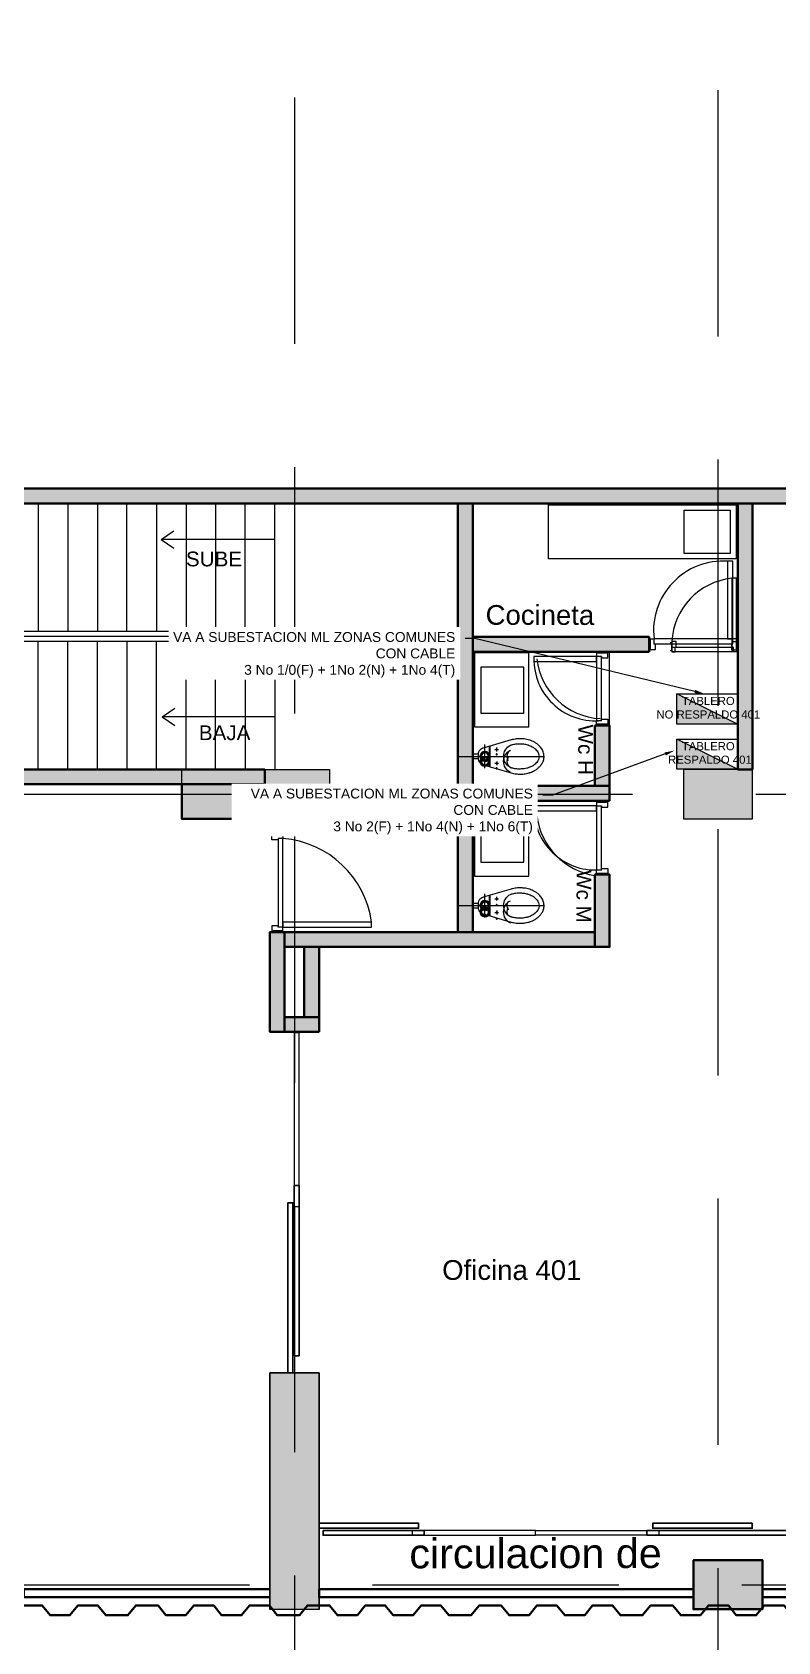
# Model space of a CAD drawing. Header units: millimetres. Extents: x -967 to 876, y -355 to 681.
# Drawn here: x 78.45 to 86.02, y -344.23 to -327.9 of the extents above; entities that cross this region are included whole.
import ezdxf
from ezdxf import colors
from ezdxf.entities.mleader import LeaderData, LeaderLine
from ezdxf.math import Vec2, Vec3

# ---------------------------------------------------------------- set-up
doc = ezdxf.new("R2010")
doc.units = ezdxf.units.MM
for name, pattern in [('DASHED2', [9.525, 6.35, -3.175]), ('HIDDEN', [9.525, 6.35, -3.175]), ('LÍNEAS_OCULTASX2', [0.75, 0.5, -0.25])]:
    doc.linetypes.add(name, pattern=pattern)
for name, color, linetype in [('1amobla', 253, 'Continuous'), ('A-HATCH CONCRETO', 8, 'Continuous'), ('AMOBLAMIENTO', 8, 'Continuous'), ('AREA PARQUEO', 8, 'Continuous'), ('F-2', 8, 'Continuous'), ('GG_PISO 1', 251, 'Continuous'), ('GG_PISO 2', 8, 'Continuous'), ('GG_PISO 3', 8, 'Continuous'), ('GG_PISO 4', 8, 'Continuous'), ('JCA_HATCH 254', 252, 'Continuous'), ('MUEBLE', 8, 'Continuous'), ('PROYECCION', 8, 'DASHED2'), ('TB', 7, 'Continuous'), ('TEXTOS DE MEDIDAS', 7, 'Continuous')]:
    doc.layers.add(name, color=color, linetype=linetype)
doc.layers.add('DIM-25', color=8, linetype='Continuous', plot=False)
for name, color, linetype, lineweight in [('Muro', 9, 'Continuous', 40), ('TEXTOS', 8, 'Continuous', 20), ('Vidrio', 8, 'Continuous', 30)]:
    doc.layers.add(name, color=color, linetype=linetype, lineweight=lineweight)
doc.styles.get("Standard").update_dxf_attribs({"font": 'arial.ttf'})

# ---------------------------------------------------------------- blocks, each defined once
blk = doc.blocks.new('A$C409e9412')
at = {"layer": 'GG_PISO 4'}
for points in [[(0.733, 0), (0.733, -0.011), (0.655, -0.011), (0.655, 0)], [(0.733, 0), (0.733, -0.011), (0.655, -0.011), (0.655, 0)], [(0.699, -0.057), (0.643, -0.057), (0.643, -0.011), (0.745, -0.011), (0.745, -0.046), (0.699, -0.046), (0.699, -0.057)], [(0.699, -0.057), (0.643, -0.057), (0.643, -0.011), (0.745, -0.011), (0.745, -0.046), (0.699, -0.046), (0.699, -0.057)], [(0.699, -0.67), (0.699, -0.046), (0.745, -0.046), (0.745, -0.67)], [(0.699, -0.67), (0.699, -0.046), (0.745, -0.046), (0.745, -0.67)], [(0.699, -0.624), (0.643, -0.624), (0.643, -0.67), (0.745, -0.67), (0.745, -0.636), (0.699, -0.636), (0.699, -0.624)], [(0.699, -0.624), (0.643, -0.624), (0.643, -0.67), (0.745, -0.67), (0.745, -0.636), (0.699, -0.636), (0.699, -0.624)], [(0.733, -0.681), (0.733, -0.67), (0.655, -0.67), (0.655, -0.681)], [(0.733, -0.685), (0.733, -0.67), (0.655, -0.67), (0.655, -0.685)]]:
    blk.add_lwpolyline(points, dxfattribs=at)
blk.add_lwpolyline([(0.643, -0.061), (0.643, -0.011), (0, -0.011), (0, -0.061)], close=True, dxfattribs=at)
blk.add_arc((0.683, 0.017), 0.688, 186.5161, 266.6883, dxfattribs=at)
blk = doc.blocks.new('TB')
at = {"layer": 'TB'}
h = blk.add_hatch(color=256, dxfattribs=at)
h.dxf.hatch_style = 1
h.paths.add_polyline_path([(0.1564, 0), (-0.1564, 0.1562), (-0.1564, 0)])
blk.add_lwpolyline([(-0.1564, 0.1562), (0.1564, 0.1562), (0.1564, 0), (-0.1564, 0)], close=True, dxfattribs=at)
blk.add_lwpolyline([(0.1564, 0), (-0.1564, 0.1562)], dxfattribs=at)
blk = doc.blocks.new('estructura etapa 3')
at = {"layer": 'GG_PISO 1'}
h = blk.add_hatch(color=256, dxfattribs=at)
h.paths.add_polyline_path([(-91.651, -6658.124), (-91.651, -6657.624), (-92.35, -6657.624), (-92.35, -6658.124)])
h.paths.add_polyline_path([(-49.354, -6658.124), (-49.354, -6657.624), (-50.055, -6657.624), (-50.055, -6658.124)])
h.paths.add_polyline_path([(-56.053, -6658.124), (-56.053, -6657.624), (-56.753, -6657.624), (-56.753, -6658.124)])
h.paths.add_polyline_path([(-76.45, -6659.124), (-76.95, -6659.124), (-76.95, -6657.624), (-76.45, -6657.624)])
h.paths.add_polyline_path([(-83.95, -6659.124), (-84.45, -6659.124), (-84.45, -6657.624), (-83.95, -6657.624)])
h.paths.add_polyline_path([(-60.452, -6659.124), (-60.952, -6659.124), (-60.952, -6657.624), (-60.452, -6657.624)])
h.paths.add_polyline_path([(-67.95, -6659.124), (-68.45, -6659.124), (-68.45, -6657.624), (-67.95, -6657.624)])
h.paths.add_polyline_path([(-91.85, -6668.199), (-91.851, -6667.599), (-92.35, -6667.599), (-92.349, -6668.199)])
h.paths.add_polyline_path([(-49.354, -6668.199), (-49.354, -6667.599), (-49.854, -6667.599), (-49.854, -6668.199)])
h.paths.add_polyline_path([(-56.154, -6668.149), (-56.154, -6667.649), (-56.854, -6667.649), (-56.854, -6668.149)])
h.paths.add_polyline_path([(-59.952, -6667.649), (-59.952, -6668.149), (-61.452, -6668.149), (-61.452, -6667.649)])
h.paths.add_polyline_path([(-75.95, -6667.649), (-75.95, -6668.149), (-77.45, -6668.149), (-77.45, -6667.649)])
h.paths.add_polyline_path([(-68.95, -6667.649), (-68.95, -6668.149), (-67.45, -6668.149), (-67.45, -6667.649)])
h.paths.add_polyline_path([(-84.95, -6667.649), (-84.95, -6668.149), (-83.45, -6668.149), (-83.45, -6667.649)])
h.paths.add_polyline_path([(-91.85, -6676.199), (-91.85, -6675.599), (-92.349, -6675.599), (-92.349, -6676.199)])
h.paths.add_polyline_path([(-49.354, -6676.199), (-49.354, -6675.599), (-49.854, -6675.599), (-49.854, -6676.199)])
h.paths.add_polyline_path([(-56.154, -6676.149), (-56.154, -6675.649), (-56.754, -6675.649), (-56.754, -6676.149)])
h.paths.add_polyline_path([(-59.952, -6675.649), (-59.952, -6676.149), (-61.452, -6676.149), (-61.452, -6675.649)])
h.paths.add_polyline_path([(-75.95, -6675.649), (-75.95, -6676.149), (-77.45, -6676.149), (-77.45, -6675.649)])
h.paths.add_polyline_path([(-68.95, -6675.649), (-68.95, -6676.149), (-67.45, -6676.149), (-67.45, -6675.649)])
h.paths.add_polyline_path([(-84.95, -6675.649), (-84.95, -6676.149), (-83.45, -6676.149), (-83.45, -6675.649)])
h.paths.add_polyline_path([(-91.847, -6686.299), (-91.851, -6685.699), (-92.35, -6685.699), (-92.346, -6686.299)])
h.paths.add_polyline_path([(-49.354, -6686.299), (-49.354, -6685.699), (-49.854, -6685.699), (-49.854, -6686.299)])
h.paths.add_polyline_path([(-56.154, -6686.249), (-56.154, -6685.749), (-56.754, -6685.749), (-56.754, -6686.249)])
h.paths.add_polyline_path([(-59.952, -6685.749), (-59.952, -6686.249), (-61.452, -6686.249), (-61.452, -6685.749)])
h.paths.add_polyline_path([(-75.95, -6685.749), (-75.95, -6686.249), (-77.45, -6686.249), (-77.45, -6685.749)])
h.paths.add_polyline_path([(-68.95, -6685.749), (-68.95, -6686.249), (-67.45, -6686.249), (-67.45, -6685.749)])
h.paths.add_polyline_path([(-84.95, -6685.749), (-84.95, -6686.249), (-83.45, -6686.249), (-83.45, -6685.749)])
h.paths.add_polyline_path([(-49.353, -6694.294), (-49.354, -6693.699), (-49.855, -6693.699), (-49.854, -6694.294)])
h.paths.add_polyline_path([(-56.054, -6694.249), (-56.054, -6693.749), (-56.753, -6693.749), (-56.753, -6694.249)])
h.paths.add_polyline_path([(-91.651, -6694.249), (-91.651, -6693.749), (-92.35, -6693.749), (-92.35, -6694.249)])
h.paths.add_polyline_path([(-59.952, -6693.749), (-59.952, -6694.249), (-61.452, -6694.249), (-61.452, -6693.749)])
h.paths.add_polyline_path([(-75.95, -6693.749), (-75.95, -6694.249), (-77.45, -6694.249), (-77.45, -6693.749)])
h.paths.add_polyline_path([(-68.95, -6693.749), (-68.95, -6694.249), (-67.45, -6694.249), (-67.45, -6693.749)])
h.paths.add_polyline_path([(-84.95, -6693.749), (-84.95, -6694.249), (-83.45, -6694.249), (-83.45, -6693.749)])
h.paths.add_polyline_path([(-49.358, -6703.974), (-49.353, -6703.374), (-49.854, -6703.374), (-49.859, -6703.974)])
h.paths.add_polyline_path([(-56.054, -6703.924), (-56.054, -6703.424), (-56.753, -6703.424), (-56.753, -6703.924)])
h.paths.add_polyline_path([(-67.95, -6704.924), (-67.95, -6703.424), (-68.45, -6703.424), (-68.45, -6704.924)])
h.paths.add_polyline_path([(-91.651, -6703.924), (-91.651, -6703.424), (-92.35, -6703.424), (-92.35, -6703.924)])
h.paths.add_polyline_path([(-61.847, -6703.424), (-60.347, -6703.424), (-60.347, -6703.924), (-61.847, -6703.924)])
h.paths.add_polyline_path([(-83.95, -6704.924), (-83.95, -6703.424), (-84.45, -6703.424), (-84.45, -6704.924)])
h.paths.add_polyline_path([(-76.45, -6704.924), (-76.45, -6703.424), (-76.95, -6703.424), (-76.95, -6704.924)])
h.paths.add_polyline_path([(-49.354, -6711.949), (-49.354, -6711.449), (-50.054, -6711.449), (-50.054, -6711.949)])
h.paths.add_polyline_path([(-55.954, -6711.949), (-55.954, -6711.449), (-56.654, -6711.449), (-56.654, -6711.949)])
h.paths.add_polyline_path([(-91.65, -6711.949), (-91.65, -6711.449), (-92.35, -6711.449), (-92.35, -6711.949)])
h.paths.add_polyline_path([(-60.952, -6711.949), (-60.952, -6709.549), (-60.452, -6709.549), (-60.452, -6711.949)])
h.paths.add_polyline_path([(-68.45, -6709.549), (-68.45, -6711.949), (-67.95, -6711.949), (-67.95, -6709.549)])
h.paths.add_polyline_path([(-76.95, -6709.549), (-76.95, -6711.949), (-76.45, -6711.949), (-76.45, -6709.549)])
h.paths.add_polyline_path([(-83.95, -6709.549), (-83.95, -6711.949), (-84.45, -6711.949), (-84.45, -6709.549)])
at = {"layer": 'GG_PISO 1', "color": 253, "linetype": 'LÍNEAS_OCULTASX2', "ltscale": 5}
for p, q in [((-60.702, -6655.354), (-60.702, -6714.914)), ((-60.702, -6655.354), (-60.702, -6714.914)), ((-56.404, -6655.279), (-56.404, -6714.839)), ((-93.52, -6703.674), (-46.502, -6703.674)), ((-93.66, -6711.699), (-46.502, -6711.699))]:
    blk.add_line(p, q, dxfattribs=at)
at = {"layer": 'GG_PISO 1', "color": 0}
for points in [[(-61.847, -6703.424), (-60.347, -6703.424), (-60.347, -6703.924), (-61.847, -6703.924)], [(-56.054, -6703.924), (-56.054, -6703.424), (-56.753, -6703.424), (-56.753, -6703.924)], [(-60.952, -6711.949), (-60.952, -6709.549), (-60.452, -6709.549), (-60.452, -6711.949)], [(-55.954, -6711.949), (-55.954, -6711.449), (-56.654, -6711.449), (-56.654, -6711.949)]]:
    blk.add_lwpolyline(points, close=True, dxfattribs=at)
blk = doc.blocks.new('INODORO')
at = {"layer": 'AMOBLAMIENTO', "extrusion": (-1.55665e-06, -4.47371e-06, 1)}
for p, q in [((0.103, 0.17, 13.502), (-0.103, 0.17, 13.502)), ((-0.024, 0.164, 13.502), (-0.101, 0.164, 13.502)), ((-0.051, 0.24, 13.502), (-0.089, 0.24, 13.502)), ((-0.07, 0.221, 13.502), (-0.07, 0.259, 13.502)), ((0.101, 0.164, 13.502), (0.024, 0.164, 13.502)), ((0.051, 0.24, 13.502), (0.089, 0.24, 13.502)), ((0.07, 0.221, 13.502), (0.07, 0.259, 13.502))]:
    blk.add_line(p, q, dxfattribs=at)
at = {"layer": 'AMOBLAMIENTO', "extrusion": (-1.55665e-06, -4.47371e-06, 1), "elevation": 13.502, "flags": 128}
for points in [[(0.167, 0.387), (0.084, 0.101, -0.016701), (0.083, 0.097, -0.022806), (0.08, 0.091, -0.021821), (0.078, 0.086, -0.034751), (0.072, 0.078, -0.036571), (0.065, 0.07, -0.043988), (0.056, 0.062, -0.052185), (0.043, 0.055, -0.082496), (0.021, 0.05, -0.014668), (0.017, 0.05), (-0.017, 0.05, -0.083909), (-0.04, 0.054, -0.098699), (-0.063, 0.068, -0.082496), (-0.078, 0.086, -0.052185), (-0.083, 0.099, -0.009147), (-0.084, 0.101), (-0.167, 0.387, -0.038438), (-0.177, 0.436, -0.03221), (-0.18, 0.478, -0.004356), (-0.18, 0.484, -0.034754), (-0.176, 0.528, -0.021818), (-0.17, 0.556, -0.013779), (-0.166, 0.573, -0.009024), (-0.163, 0.582, -0.022804), (-0.154, 0.603, -0.021821), (-0.144, 0.623, -0.031515), (-0.127, 0.649, -0.003233), (-0.126, 0.651, -0.036571), (-0.107, 0.672, -0.043988), (-0.081, 0.694, -0.02205), (-0.066, 0.703, -0.030103), (-0.051, 0.71, -0.082496), (-0.008, 0.72, -0.014666), (0, 0.72, -0.083908), (0.045, 0.712, -0.043384), (0.066, 0.703, -0.055079), (0.101, 0.678, -0.050815), (0.127, 0.649, -0.03155), (0.144, 0.623, -0.052186), (0.165, 0.575, -0.001468), (0.166, 0.573, -0.042516), (0.177, 0.52, -0.03221), (0.18, 0.478, -0.004357), (0.18, 0.472, -0.034752), (0.176, 0.427, -0.02182), (0.17, 0.4, -0.009707), (0.167, 0.387)], [(0, 0.67, 0.014666), (-0.005, 0.67, 0.082496), (-0.032, 0.664, 0.044795), (-0.046, 0.657, 0.007375), (-0.05, 0.654, 0.043988), (-0.07, 0.638, 0.036571), (-0.084, 0.621, 0.018877), (-0.091, 0.612, 0.015864), (-0.098, 0.601, 0.021821), (-0.106, 0.584, 0.022804), (-0.114, 0.566, 0.01791), (-0.118, 0.551, 0.004894), (-0.12, 0.545, 0.021818), (-0.125, 0.52, 0.034754), (-0.128, 0.478, 0.004356), (-0.129, 0.472, 0.03221), (-0.126, 0.434, 0.03362), (-0.118, 0.394, 0.010353), (-0.116, 0.385, 0.008488), (-0.113, 0.378)], [(0.113, 0.378, 0.000935), (0.114, 0.379, 0.017908), (0.118, 0.394, 0.004894), (0.12, 0.399, 0.02182), (0.125, 0.425, 0.034752), (0.129, 0.467, 0.004357), (0.129, 0.472, 0.03221), (0.126, 0.511, 0.033619), (0.118, 0.551, 0.010353), (0.116, 0.56, 0.052186), (0.098, 0.601, 0.015899), (0.091, 0.612, 0.066511), (0.065, 0.642, 0.040373), (0.046, 0.657, 0.058094), (0.028, 0.665, 0.083908), (0, 0.67)]]:
    blk.add_lwpolyline(points, format="xyb", dxfattribs=at)
at = {"layer": 'AMOBLAMIENTO', "linetype": 'HIDDEN', "ltscale": 0.25, "extrusion": (-1.55665e-06, -4.47371e-06, 1), "elevation": 13.502}
for points in [[(0, -0.15), (0, 0.72)], [(-0.12, 0.12), (0.12, 0.12)]]:
    blk.add_lwpolyline(points, dxfattribs=at)
at = {"layer": 'AMOBLAMIENTO', "extrusion": (-1.55665e-06, -4.47371e-06, 1), "elevation": 13.502}
blk.add_lwpolyline([(0.025, 0.05), (-0.025, 0.05), (-0.025, 0), (0.025, 0)], close=True, dxfattribs=at)
at = {"layer": 'AMOBLAMIENTO', "extrusion": (-1.55665e-06, -4.47371e-06, 1)}
for major_axis, start_param, end_param in [((0.121, -0.042), 3.962815, 6.131668), ((0.0863, -0.03), 4.528683, 5.5658)]:
    blk.add_ellipse((0, 0.438, 13.502), major_axis=major_axis, ratio=1, start_param=start_param, end_param=end_param, dxfattribs=at)
for centre, major_axis in [((-0.07, 0.24, 13.502), (0.00567, -0.00197)), ((0, 0.12, 13.502), (0.0472, -0.0164)), ((0, 0.12, 13.502), (0.0425, -0.0148)), ((0.07, 0.24, 13.502), (0.00567, -0.00197)), ((0, 0.12, 13.502), (0.0331, -0.0115))]:
    blk.add_ellipse(centre, major_axis=major_axis, ratio=1, dxfattribs=at)
blk = doc.blocks.new('A$Caedca3e0')
at = {"layer": 'A-HATCH CONCRETO', "ltscale": 0.03}
h = blk.add_hatch(color=256, dxfattribs=at)
h.dxf.hatch_style = 1
h.paths.add_polyline_path([(15.475, 10.489), (15.325, 10.489), (15.325, 10.338), (15.475, 10.338)])
at = {"layer": 'JCA_HATCH 254', "linetype": 'Continuous', "ltscale": 0.3, "transparency": 33554687}
h = blk.add_hatch(color=256, dxfattribs=at)
h.dxf.hatch_style = 1
h.paths.add_polyline_path([(26.774, 13.839), (5.488, 13.839), (5.488, 13.689), (26.774, 13.689)])
h = blk.add_hatch(color=256, dxfattribs=at)
h.dxf.hatch_style = 1
h.paths.add_polyline_path([(17.234, 9.337), (17.234, 13.689), (17.384, 13.689), (17.384, 9.337)])
h = blk.add_hatch(color=256, dxfattribs=at)
h.dxf.hatch_style = 1
h.paths.add_polyline_path([(20.074, 13.688), (20.074, 10.989), (20.224, 10.989), (20.224, 13.688)])
h = blk.add_hatch(color=256, dxfattribs=at)
h.dxf.hatch_style = 1
h.paths.add_polyline_path([(19.174, 12.184), (17.384, 12.184), (17.384, 12.334), (19.174, 12.334)])
h = blk.add_hatch(color=256, dxfattribs=at)
h.dxf.hatch_style = 1
h.paths.add_polyline_path([(18.624, 11.434), (18.624, 10.821), (18.774, 10.821), (18.774, 11.434)])
h = blk.add_hatch(color=256, dxfattribs=at)
h.dxf.hatch_style = 1
h.paths.add_polyline_path([(15.275, 10.988), (10.778, 10.988), (10.778, 10.838), (15.275, 10.838)])
h = blk.add_hatch(color=256, dxfattribs=at)
h.dxf.hatch_style = 1
h.paths.add_polyline_path([(18.774, 10.671), (17.384, 10.671), (17.384, 10.821), (18.774, 10.821)])
h = blk.add_hatch(color=256, dxfattribs=at)
h.dxf.hatch_style = 1
h.paths.add_polyline_path([(18.624, 9.921), (18.623, 9.187), (18.774, 9.187), (18.774, 9.921)])
h = blk.add_hatch(color=256, dxfattribs=at)
h.dxf.hatch_style = 1
h.paths.add_polyline_path([(15.475, 8.325), (15.325, 8.325), (15.325, 9.338), (15.475, 9.338)])
h = blk.add_hatch(color=256, dxfattribs=at)
h.dxf.hatch_style = 1
h.paths.add_polyline_path([(18.623, 9.187), (18.623, 9.337), (15.475, 9.338), (15.475, 9.188)])
h = blk.add_hatch(color=256, dxfattribs=at)
h.dxf.hatch_style = 1
h.paths.add_polyline_path([(15.825, 8.475), (15.675, 8.475), (15.675, 9.188), (15.825, 9.188)])
h = blk.add_hatch(color=256, dxfattribs=at)
h.dxf.hatch_style = 1
h.paths.add_polyline_path([(15.825, 8.325), (15.825, 8.475), (15.475, 8.475), (15.475, 8.325)])
at = {"layer": '1amobla', "linetype": 'Continuous', "ltscale": 0.3}
for points in [[(18.774, 10.671), (18.774, 11.434)], [(15.825, 3.337), (15.825, 4.864), (15.575, 4.864)]]:
    blk.add_lwpolyline(points, dxfattribs=at)
at = {"layer": 'AMOBLAMIENTO', "linetype": 'Continuous', "ltscale": 0.3}
blk.add_line((18.774, 11.434), (18.774, 12.184), dxfattribs=at)
at = {"layer": 'AMOBLAMIENTO'}
for points in [[(20.059, 13.126), (18.152, 13.126), (18.152, 13.676), (20.059, 13.676)], [(19.998, 13.62), (19.998, 13.182), (19.531, 13.182), (19.531, 13.62)]]:
    blk.add_lwpolyline(points, close=True, dxfattribs=at)
at = {"layer": 'AMOBLAMIENTO', "elevation": 0}
for points in [[(17.404, 12.172), (17.404, 11.421), (17.954, 11.421), (17.954, 12.172)], [(17.903, 12.028), (17.466, 12.028), (17.466, 11.561), (17.903, 11.561)], [(17.404, 10.658), (17.404, 9.907), (17.954, 9.907), (17.954, 10.658)], [(17.903, 10.514), (17.466, 10.514), (17.466, 10.047), (17.903, 10.047)]]:
    blk.add_lwpolyline(points, close=True, dxfattribs=at)
at = {"layer": 'AREA PARQUEO'}
for p, q in [((12.975, 13.689), (12.975, 12.389)), ((13.275, 13.689), (13.275, 12.389)), ((13.575, 13.689), (13.575, 12.389)), ((13.875, 12.389), (13.875, 13.689)), ((14.175, 13.689), (14.175, 12.389)), ((14.475, 13.689), (14.475, 12.389)), ((14.775, 13.689), (14.775, 12.389)), ((15.075, 12.389), (15.075, 13.689)), ((15.375, 12.389), (15.375, 13.689)), ((15.375, 12.389), (12.375, 12.389)), ((15.375, 12.339), (12.375, 12.339)), ((15.375, 12.289), (12.375, 12.289)), ((12.975, 10.99), (12.975, 12.289)), ((13.275, 10.99), (13.275, 12.289)), ((13.575, 10.99), (13.575, 12.289)), ((13.875, 12.289), (13.875, 10.99)), ((14.175, 10.99), (14.175, 12.289)), ((14.475, 10.99), (14.475, 12.289)), ((14.775, 10.99), (14.775, 12.289)), ((15.075, 12.289), (15.076, 10.988)), ((15.375, 12.289), (15.375, 10.99))]:
    blk.add_line(p, q, dxfattribs=at)
blk.add_arc((15.375, 12.339), 0.05, 270, 90, dxfattribs=at)
at = {"layer": 'DIM-25'}
for centre, radius, start, end in [((19.927, 12.397), 0.707, 86.3118, 186.6442), ((18.629, 12.106), 0.624, 182.1367, 275.8976), ((18.629, 10.592), 0.624, 182.1367, 275.8976), ((15.38, 9.304), 0.987, 7.8945, 85.4314)]:
    blk.add_arc(centre, radius, start, end, dxfattribs=at)
at = {"layer": 'F-2'}
for points in [[(19.174, 12.303), (19.186, 12.303), (19.186, 12.216), (19.174, 12.216)], [(19.224, 12.265), (19.237, 12.265), (19.237, 12.203), (19.186, 12.203), (19.186, 12.315), (19.224, 12.315)], [(20.023, 12.265), (20.01, 12.265), (20.01, 12.203), (20.061, 12.203), (20.061, 12.315), (20.023, 12.315)], [(20.074, 12.303), (20.061, 12.303), (20.061, 12.216), (20.074, 12.216)], [(18.693, 12.134), (18.693, 12.121), (18.755, 12.121), (18.755, 12.172), (18.642, 12.172), (18.642, 12.134)], [(18.655, 12.184), (18.655, 12.172), (18.742, 12.172), (18.742, 12.184)], [(18.693, 11.485), (18.693, 11.498), (18.755, 11.498), (18.755, 11.447), (18.642, 11.447), (18.642, 11.485)], [(18.655, 11.434), (18.655, 11.447), (18.742, 11.447), (18.742, 11.434)], [(18.693, 10.607), (18.755, 10.607), (18.755, 10.658), (18.642, 10.658), (18.642, 10.62), (18.693, 10.62), (18.693, 10.607)], [(18.642, 10.62), (18.642, 9.971), (18.693, 9.971), (18.693, 10.62)], [(18.655, 10.671), (18.655, 10.658), (18.742, 10.658), (18.742, 10.671)], [(15.408, 10.287), (15.408, 10.275), (15.346, 10.275), (15.346, 10.325), (15.458, 10.325), (15.458, 10.287)], [(15.446, 10.338), (15.446, 10.325), (15.359, 10.325), (15.359, 10.338)], [(15.458, 9.389), (15.458, 10.287), (15.408, 10.287), (15.408, 9.389)], [(18.693, 9.971), (18.693, 9.984), (18.755, 9.984), (18.755, 9.933), (18.642, 9.933), (18.642, 9.971)], [(18.655, 9.921), (18.655, 9.933), (18.742, 9.933), (18.742, 9.921)], [(15.408, 9.401), (15.346, 9.401), (15.346, 9.351), (15.458, 9.351), (15.458, 9.389), (15.408, 9.389), (15.408, 9.401)], [(15.446, 9.338), (15.446, 9.351), (15.359, 9.351), (15.359, 9.338)]]:
    blk.add_lwpolyline(points, dxfattribs=at)
for points in [[(20.023, 12.265), (20.023, 12.315), (19.224, 12.315), (19.224, 12.265)], [(18.693, 12.134), (18.642, 12.134), (18.642, 11.485), (18.693, 11.485)]]:
    blk.add_lwpolyline(points, close=True, dxfattribs=at)
at = {"layer": 'GG_PISO 2', "ltscale": 0.3}
blk.add_lwpolyline([(15.825, 4.864), (15.325, 4.864), (15.325, 2.464), (15.825, 2.464)], close=True, dxfattribs=at)
at = {"layer": 'GG_PISO 3'}
for points in [[(15.372, 13.322), (14.222, 13.322), (14.351, 13.409)], [(15.236, 13.322), (14.222, 13.322), (14.351, 13.236)], [(15.382, 11.522), (14.231, 11.522), (14.361, 11.609)], [(15.246, 11.522), (14.231, 11.522), (14.361, 11.436)]]:
    blk.add_lwpolyline(points, dxfattribs=at)
at = {"layer": 'MUEBLE', "linetype": 'HIDDEN'}
for points in [[(19.972, 12.315), (20.023, 12.315), (20.023, 13.103), (19.972, 13.103)], [(18.642, 12.083), (18.642, 12.134), (18.005, 12.134), (18.005, 12.083)], [(18.642, 10.569), (18.642, 10.62), (18.005, 10.62), (18.005, 10.569)], [(15.458, 9.439), (15.458, 9.389), (16.357, 9.389), (16.357, 9.439)]]:
    blk.add_lwpolyline(points, close=True, dxfattribs=at)
at = {"layer": 'Muro'}
for points in [[(26.774, 13.839), (5.488, 13.839), (5.488, 13.689), (26.774, 13.689)], [(17.234, 9.337), (17.234, 13.689), (17.384, 13.689), (17.384, 9.337)], [(20.074, 13.688), (20.074, 10.989), (20.224, 10.989), (20.224, 13.688)], [(19.174, 12.184), (17.384, 12.184), (17.384, 12.334), (19.174, 12.334)], [(18.624, 11.434), (18.624, 10.821), (18.774, 10.821), (18.774, 11.434)], [(15.275, 10.988), (10.778, 10.988), (10.778, 10.838), (15.275, 10.838)], [(18.774, 10.671), (17.384, 10.671), (17.384, 10.821), (18.774, 10.821)], [(15.475, 10.489), (15.325, 10.489), (15.325, 10.338), (15.475, 10.338)], [(18.624, 9.921), (18.623, 9.187), (18.774, 9.187), (18.774, 9.921)], [(15.475, 8.325), (15.325, 8.325), (15.325, 9.338), (15.475, 9.338)], [(18.623, 9.187), (18.623, 9.337), (15.475, 9.338), (15.475, 9.188)], [(15.825, 8.475), (15.675, 8.475), (15.675, 9.188), (15.825, 9.188)], [(15.825, 8.325), (15.825, 8.475), (15.475, 8.475), (15.475, 8.325)]]:
    blk.add_lwpolyline(points, close=True, dxfattribs=at)
for points in [[(15.325, 10.338), (15.325, 10.489), (14.43, 10.489), (14.43, 10.838), (12.729, 10.838)], [(15.325, 2.667), (12.829, 2.667), (12.829, 2.587), (15.325, 2.587)], [(19.624, 2.667), (15.825, 2.667), (15.825, 2.587), (19.624, 2.587)], [(20.324, 2.667), (26.224, 2.667), (26.224, 2.587), (20.324, 2.587)], [(12.829, 2.503), (13.014, 2.503), (13.094, 2.404), (13.296, 2.404), (13.376, 2.503), (13.579, 2.503), (13.659, 2.404), (13.884, 2.404), (13.964, 2.503), (14.19, 2.503), (14.27, 2.404), (14.473, 2.404)], [(14.473, 2.404), (14.553, 2.503), (14.755, 2.503), (14.835, 2.404), (15.038, 2.404), (15.118, 2.503), (15.321, 2.503), (15.401, 2.404), (15.626, 2.404), (15.706, 2.503), (15.931, 2.503), (16.011, 2.404), (16.214, 2.404)], [(16.214, 2.404), (16.294, 2.503), (16.497, 2.503), (16.577, 2.404), (16.78, 2.404), (16.86, 2.503), (17.062, 2.503), (17.142, 2.404), (17.368, 2.404), (17.448, 2.503), (17.673, 2.503), (17.753, 2.404), (17.956, 2.404)], [(17.956, 2.404), (18.036, 2.503), (18.238, 2.503), (18.318, 2.404), (18.521, 2.404), (18.601, 2.503), (18.804, 2.503), (18.884, 2.404), (19.109, 2.404), (19.189, 2.503), (19.415, 2.503), (19.495, 2.404), (19.697, 2.404)], [(19.697, 2.404), (19.777, 2.503), (19.98, 2.503), (20.06, 2.404), (20.263, 2.404), (20.343, 2.503), (20.545, 2.503), (20.625, 2.404), (20.851, 2.404), (20.931, 2.503), (21.156, 2.503), (21.236, 2.404), (21.439, 2.404)]]:
    blk.add_lwpolyline(points, dxfattribs=at)
at = {"layer": 'Muro', "linetype": 'Continuous', "ltscale": 0.3}
blk.add_lwpolyline([(19.624, 2.964), (20.324, 2.964), (20.324, 2.464), (19.624, 2.464)], close=True, dxfattribs=at)
at = {"layer": 'PROYECCION', "ltscale": 3}
for points in [[(15.572, 6.554), (15.622, 6.554), (15.622, 8.314), (15.572, 8.314)], [(16.771, 3.265), (16.771, 3.215), (18.023, 3.215), (18.023, 3.265)], [(19.274, 3.265), (19.274, 3.215), (18.023, 3.215), (18.023, 3.265)]]:
    blk.add_lwpolyline(points, close=True, dxfattribs=at)
at = {"layer": 'Vidrio'}
for points in [[(15.572, 5.038), (15.622, 5.038), (15.622, 6.765), (15.572, 6.765)], [(15.509, 4.864), (15.559, 4.864), (15.559, 6.591), (15.509, 6.591)], [(15.825, 3.337), (15.825, 3.287), (16.834, 3.287), (16.834, 3.337)], [(20.221, 3.337), (20.221, 3.287), (19.211, 3.287), (19.211, 3.337)], [(15.866, 3.265), (15.866, 3.215), (16.893, 3.215), (16.893, 3.265)], [(21.706, 3.265), (21.706, 3.215), (19.152, 3.215), (19.152, 3.265)]]:
    blk.add_lwpolyline(points, close=True, dxfattribs=at)
at = {"layer": 'AMOBLAMIENTO', "extrusion": (0, 0, -1), "zscale": -1, "rotation": 90.00001585775081}
for p in [(-17.388, 11.121, 13.502), (-17.388, 9.607, 13.502)]:
    blk.add_blockref('INODORO', p, dxfattribs=at)
at = {"layer": 'Vidrio'}
blk.add_blockref('estructura etapa 3', (76.277, 6714.412), dxfattribs=at)
at = {"layer": 'GG_PISO 3', "char_height": 0.15, "attachment_point": 1, "rotation": 360}
for s, insert in [('SUBE', (14.473, 13.2)), ('BAJA', (14.604, 11.436))]:
    blk.add_mtext_dynamic_manual_height_columns(s, width=0.89145, gutter_width=5, heights=[0], dxfattribs=dict(at, insert=insert))
at = {"layer": 'TEXTOS', "color": 8}
for s, height, rotation, p in [('Cocineta', 0.2, 359.9331, (17.515, 12.457, 0)), ('Wc H', 0.15, 269.9331, (18.456, 11.445, 0)), ('Wc M', 0.15, 269.9331, (18.438, 9.967, 0)), ('Oficina 401', 0.2, 359.9331, (17.074, 5.808))]:
    blk.add_text(s, height=height, rotation=rotation, dxfattribs=at).set_placement(p)

msp = doc.modelspace()

# ---------------------------------------------------------------- linework, layer by layer
at = {"layer": 'GG_PISO 4'}
for centre, radius, start, end in [((80.912, -334.027), 0.05, 270, 90), ((84.255, -334.176), 0.688, 186.5161, 266.6883), ((84.269, -335.761), 0.702, 186.9268, 261.1448), ((80.917, -337.063), 0.987, 7.8945, 85.4314)]:
    msp.add_arc(centre, radius, start, end, dxfattribs=at)
at = {"layer": 'GG_PISO 4', "extrusion": (4.47371e-06, 1.55665e-06, -1)}
for centre, major_axis in [((83.045, -335.296, 0), (-0.0164, 0.0472)), ((83.045, -335.296, 0), (-0.0148, 0.0425)), ((83.165, -335.226, 0), (-0.00197, 0.00567)), ((83.045, -335.296, 0), (-0.0115, 0.0331)), ((83.165, -335.366, 0), (-0.00197, 0.00567)), ((83.045, -336.824, 0), (-0.0164, 0.0472)), ((83.045, -336.824, 0), (-0.0148, 0.0425)), ((83.045, -336.824, 0), (-0.0115, 0.0331)), ((83.165, -336.754, 0), (-0.00197, 0.00567)), ((83.165, -336.894, 0), (-0.00197, 0.00567))]:
    msp.add_ellipse(centre, major_axis=major_axis, ratio=1, dxfattribs=at)
for centre, major_axis, start_param, end_param in [((83.363, -335.296, 0), (-0.042, 0.121), 3.962815, 6.131668), ((83.363, -335.296, 0), (-0.03, 0.0863), 4.528683, 5.5658), ((83.363, -336.824, 0), (-0.042, 0.121), 3.962815, 6.131668), ((83.363, -336.824, 0), (-0.03, 0.0863), 4.528683, 5.5658)]:
    msp.add_ellipse(centre, major_axis=major_axis, ratio=1, start_param=start_param, end_param=end_param, dxfattribs=at)

# ---------------------------------------------------------------- block references
msp.add_blockref('A$Caedca3e0', (65.537, -346.367))
at = {"rotation": 270}
msp.add_blockref('A$C409e9412', (85.611, -333.438), dxfattribs=at)
at = {"layer": 'TB', "xscale": 1.96425144462215, "yscale": 1.96425144462215, "zscale": 1.96425144462215}
for p in [(85.301, -334.918), (85.301, -335.377)]:
    msp.add_blockref('TB', p, dxfattribs=at)

# ---------------------------------------------------------------- texts
at = {"layer": 'GG_PISO 4'}
msp.add_text('circulacion de            mamtenimiento', height=0.3, rotation=0.0669, dxfattribs=at).set_placement((82.278, -343.487))
at = {"layer": 'TEXTOS DE MEDIDAS', "color": 42, "true_color": 0xdb9224, "char_height": 0.08223, "width": 1.03314, "attachment_point": 1}
for s, insert in [('\\A1;\\pxqc;TABLERO \\PNO RESPALDO 401', (84.796, -334.642)), ('\\A1;\\pxqc;TABLERO \\P RESPALDO 401', (84.796, -335.101))]:
    msp.add_mtext(s, dxfattribs=dict(at, insert=insert))

# ---------------------------------------------------------------- next in the draw order: leaders
at = {"color": 7, "lineweight": 0}
ml = msp.add_multileader_mtext('Standard', dxfattribs=at)
ml.set_content('{\\C256;VA A SUBESTACION ML ZONAS COMUNES\\A1;\\C7;\\PCON CABLE\\P3 No 1/0(F) + 1No 2(N) + 1No 4(T)}', color=7)
ml.set_leader_properties()
ml.build(insert=Vec2(0, 0))
ml.multileader.update_dxf_attribs({"dogleg_length": 0.1, "arrow_head_size": 0.1})
ctx = ml.context
ctx.base_point, ctx.char_height, ctx.arrow_head_size, ctx.landing_gap_size, ctx.plane_origin = Vec3(79.788, -334.048), 0.1, 0.1, 0.1, Vec3(89.522, -329.533)
ctx.text_align_type = 2
notes = []
notes.append((ctx, [(1, (1, 1, 0), (82.944, -334.048), (-1, 0), 0.1, [(0, [(85.273, -334.611)], 0, [])])]))
ctx.mtext.insert, ctx.mtext.width, ctx.mtext.alignment, ctx.mtext.flow_direction = Vec3(82.744, -333.984), 2.85803, 3, 5
ctx.mtext.has_bg_fill, ctx.mtext.bg_color, ctx.mtext.bg_scale_factor, ctx.mtext.bg_transparency, ctx.mtext.use_window_bg_color = 1, -1027028792, 1.5, 0, 1
ml = msp.add_multileader_mtext('Standard', dxfattribs=at)
ml.set_content('{\\C256;VA A SUBESTACION ML ZONAS COMUNES\\P\\A1;\\C7;CON CABLE\\P3 No 2(F) + 1No 4(N) + 1No 6(T)}', color=7)
ml.set_leader_properties()
ml.build(insert=Vec2(0, 0))
ml.multileader.update_dxf_attribs({"dogleg_length": 0.1, "arrow_head_size": 0.1})
ctx = ml.context
ctx.base_point, ctx.char_height, ctx.arrow_head_size, ctx.landing_gap_size, ctx.plane_origin = Vec3(80.576, -335.638), 0.1, 0.1, 0.1, Vec3(89.218, -330.139)
ctx.text_align_type = 2
notes.append((ctx, [(1, (1, 1, 0), (83.732, -335.638), (-1, 0), 0.1, [(0, [(84.969, -335.187)], 0, [])])]))
ctx.mtext.insert, ctx.mtext.width, ctx.mtext.alignment, ctx.mtext.flow_direction = Vec3(83.532, -335.573), 3.00646, 3, 5
ctx.mtext.has_bg_fill, ctx.mtext.bg_color, ctx.mtext.bg_scale_factor, ctx.mtext.bg_transparency, ctx.mtext.use_window_bg_color = 1, -1027028792, 1.5, 0, 1
for ctx, leaders in notes:
    for number, flags, end, landing, length, lines in leaders:
        leader = LeaderData()
        leader.index, (leader.has_last_leader_line, leader.has_dogleg_vector, leader.attachment_direction) = number, flags
        leader.last_leader_point, leader.dogleg_vector, leader.dogleg_length = Vec3(end), Vec3(landing), length
        for number, points, colour, breaks in lines:
            line = LeaderLine()
            line.index, line.vertices, line.color, line.breaks = number, Vec3.list(points), colors.encode_raw_color(colour), breaks
            leader.lines.append(line)
        ctx.leaders.append(leader)

doc.saveas('drawing.dxf')
